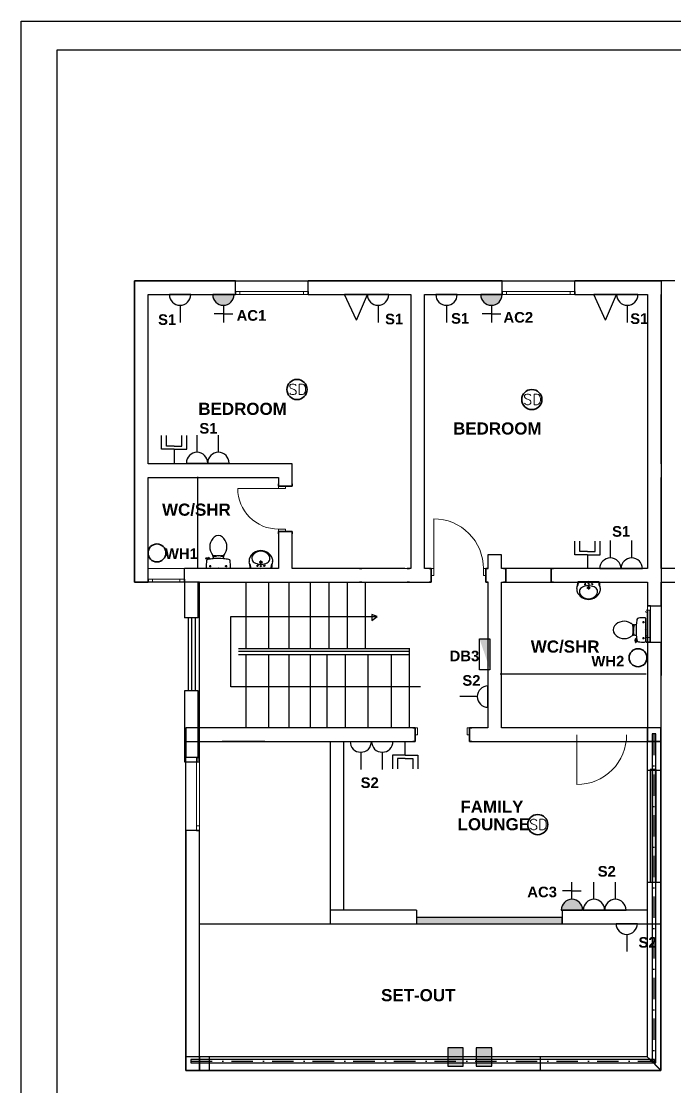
# Model space of a CAD drawing. Header units: inches. Extents: x 23 to 2032867, y 13 to 664695.
# Drawn here: x 387251 to 398028, y 294818 to 312377 of the extents above; entities that cross this region are included whole.
import ezdxf
from ezdxf.enums import TextEntityAlignment as Align

# ---------------------------------------------------------------- set-up
doc = ezdxf.new("R2010")
doc.units = ezdxf.units.IN
doc.header["$MEASUREMENT"] = 0
for name, pattern in [('DASHDOT', [1, 0.5, -0.25, 0, -0.25]), ('DASHED1', [1, 0.3, -0.4, 0.3]), ('Dot & Dashed', [670.277762, 352.777767, -176.388884, 0, -141.111112]), ('Hidden Line', [391.222223, 282.222223, -109])]:
    doc.linetypes.add(name, pattern=pattern)
for name, color, linetype, lineweight, true_color in [('2D Drafting - General_Pen_No__62', 7, 'Continuous', 20, 0xaaaaaa), ('2D Drafting - General_Pen_No__82', 7, 'Continuous', 20, 0xaaaaaa), ('Annotation - Text_Pen_No__86', 7, 'Continuous', 20, 0x5555ff), ('ARCHICAD Doors_Pen_No__23', 7, 'Continuous', 20, 0xff6600), ('ARCHICAD Doors_Pen_No__3', 7, 'Continuous', 18, 0xff6600), ('ARCHICAD Windows_Pen_No__23', 7, 'Continuous', 20, 0xff6600), ('ARCHICAD Windows_Pen_No__3', 7, 'Continuous', 18, 0xff6600), ('Structural - Bearing_Pen_No__160', 7, 'Continuous', 20, 0xb4a35c), ('Structural - Bearing_Pen_No__165', 7, 'Continuous', 13, 0x80d6ff), ('Structural - Bearing_Pen_No__87', 7, 'Continuous', 20, 0x6a6a6a), ('Structural - Bearing_Pen_No__89', 7, 'Continuous', 20, 0x71cebe)]:
    doc.layers.add(name, color=color, linetype=linetype, lineweight=lineweight, true_color=true_color)
for name, color, linetype, lineweight in [('ARCHICAD Doors_Pen_No__27', 7, 'Continuous', 35), ('ARCHICAD Windows_Pen_No__27', 7, 'Continuous', 35), ('Building', 8, 'Continuous', 18), ('Interior - Furniture _Pen_No__16', 124, 'Continuous', 20), ('Interior - Furniture _Pen_No__75', 6, 'Continuous', 20), ('Structural - Bearing_Pen_No__27', 7, 'Continuous', 35), ('watersupply', 4, 'DASHDOT', 25)]:
    doc.layers.add(name, color=color, linetype=linetype, lineweight=lineweight)
for name, color, linetype in [('E-inst.', 3, 'Continuous'), ('E-installation', 3, 'Continuous'), ('E-power', 1, 'Continuous'), ('LIAB', 8, 'Continuous'), ('PLOTYR', 15, 'Continuous'), ('smoke detector', 6, 'Continuous')]:
    doc.layers.add(name, color=color, linetype=linetype)
doc.styles.add('GENERATED_STYLE_2', font='arialbd.ttf')
doc.styles.add('NEW', font='swisseb.ttf', dxfattribs={"width": 0.75})
doc.styles.add('RomanS', font='romans.shx')

msp = doc.modelspace()

# ---------------------------------------------------------------- hatches: boundary and pattern name
at = {"layer": 'E-power', "linetype": 'Continuous', "lineweight": 30}
h = msp.add_hatch(color=1, dxfattribs=at)
h.dxf.hatch_style = 1
h.paths.add_polyline_path([(390407.963, 307872.585, 0.999795339), (390760.512, 307872.513)])
h = msp.add_hatch(color=1, dxfattribs=at)
h.dxf.hatch_style = 1
h.paths.add_polyline_path([(394829.646, 307872.585, 0.999795339), (395182.195, 307872.513)])
h = msp.add_hatch(color=1, dxfattribs=at)
h.dxf.hatch_style = 1
h.paths.add_polyline_path([(394981.098, 301690.476), (394810.389, 302198.107), (394981.098, 302198.107)])
h = msp.add_hatch(color=1, dxfattribs=at)
h.dxf.hatch_style = 1
h.paths.add_polyline_path([(396510.143, 297729.468, 0.999795339), (396157.594, 297729.54)])
at = {"layer": 'Structural - Bearing_Pen_No__160', "linetype": 'Continuous', "lineweight": 25}
for points in [[(394541.873, 295457.869), (394286.495, 295457.869), (394286.495, 295157.869), (394541.873, 295157.869)], [(395010.874, 295457.861), (394755.496, 295457.861), (394755.496, 295157.861), (395010.874, 295157.861)]]:
    msp.add_hatch(color=8, dxfattribs=at).paths.add_polyline_path(points)
at = {"layer": 'Structural - Bearing_Pen_No__165', "linetype": 'Continuous', "lineweight": 25}
for points in [[(397623.662, 300045.006), (397623.662, 298188.784), (397723.662, 298188.784), (397723.662, 300045.006)], [(393770.557, 297504.504), (396170.557, 297504.504), (396170.557, 297604.504), (393770.557, 297604.504)]]:
    msp.add_hatch(color=8, dxfattribs=at).paths.add_polyline_path(points)

# ---------------------------------------------------------------- linework, layer by layer
at = {"color": 8, "linetype": 'Hidden Line'}
for p, q in [((397801.421, 300732.146), (397576.421, 300732.146)), ((397576.421, 300732.146), (397576.421, 300507.146)), ((397801.421, 300507.146), (397801.421, 300732.146)), ((397801.421, 300507.146), (397576.421, 300507.146)), ((397576.421, 300507.146), (397576.421, 295312.11)), ((397576.421, 300507.146), (397801.421, 300507.146)), ((397801.421, 295087.11), (397801.421, 300507.146)), ((389963.671, 295312.11), (389963.671, 295087.094)), ((390188.671, 295312.11), (389963.671, 295312.11)), ((397576.421, 295312.11), (390188.671, 295312.11)), ((390188.671, 295312.11), (390188.671, 295087.11)), ((390188.671, 295087.094), (390188.671, 295312.11)), ((390349.445, 295312.11), (390349.444, 295087.11)), ((395814.249, 295312.094), (390349.445, 295312.11)), ((395814.248, 295087.094), (395814.249, 295312.094)), ((397801.421, 295087.11), (397576.421, 295312.11)), ((397576.421, 295312.11), (397801.421, 295087.11)), ((389963.671, 295087.094), (390188.671, 295087.094)), ((390188.671, 295087.11), (397801.421, 295087.11)), ((390349.444, 295087.11), (395814.248, 295087.094))]:
    msp.add_line(p, q, dxfattribs=at)
at = {"layer": '2D Drafting - General_Pen_No__62', "color": 8, "linetype": 'Continuous', "lineweight": 25}
for p, q in [((390704.881, 301410.608), (390704.881, 302564.927)), ((390704.881, 302564.927), (393118.79, 302564.927)), ((393118.79, 302564.927), (393034.116, 302598.433)), ((393034.116, 302598.433), (393034.116, 302499.36)), ((393034.116, 302499.36), (393118.79, 302564.927)), ((393837.866, 301410.608), (390704.881, 301410.608))]:
    msp.add_line(p, q, dxfattribs=at)
at = {"layer": '2D Drafting - General_Pen_No__82', "color": 8, "linetype": 'Continuous', "lineweight": 25}
for p, q in [((390959.316, 302042.79), (390959.316, 303132.001)), ((390959.316, 302042.79), (390959.316, 303132.001)), ((391335.22, 302042.79), (391335.22, 303132.001)), ((391335.22, 302042.79), (391335.22, 303132.001)), ((391668.234, 302042.79), (391668.234, 303132.001)), ((391668.234, 302042.79), (391668.234, 303132.001)), ((392020.387, 302042.79), (392020.387, 303132.001)), ((392020.387, 302042.79), (392020.387, 303132.001)), ((392330.907, 302042.79), (392330.907, 303132.001)), ((392330.907, 302042.79), (392330.907, 303132.001)), ((392630.907, 302042.79), (392630.907, 303132.001)), ((392630.907, 302042.79), (392630.907, 303132.001)), ((392930.907, 302042.79), (392930.907, 303132.001)), ((392930.907, 302042.79), (392930.907, 303132.001)), ((390117.882, 302549.499), (390117.882, 301342.438)), ((390117.882, 302549.499), (390117.882, 301342.438)), ((390006.166, 302543.562), (390006.166, 301350.99)), ((390006.166, 302543.562), (390006.166, 301350.99)), ((390056.62, 302543.562), (390056.62, 301350.99)), ((390056.62, 302543.562), (390056.62, 301350.99)), ((390833.172, 302039.238), (393661.821, 302039.238)), ((390833.172, 302039.238), (393661.821, 302039.238)), ((393649.542, 302042.79), (393649.542, 300732.146)), ((393649.542, 302042.79), (393649.542, 300732.146)), ((390833.172, 301994.628), (393660.944, 301994.628)), ((390833.172, 301994.628), (393660.944, 301994.628)), ((390833.172, 301938.865), (393661.821, 301938.865)), ((390833.172, 301938.865), (393661.821, 301938.865)), ((390959.316, 300732.146), (390959.316, 301942.417)), ((390959.316, 300732.146), (390959.316, 301942.417)), ((391335.22, 300732.146), (391335.22, 301942.417)), ((391335.22, 300732.146), (391335.22, 301942.417)), ((391668.234, 300732.146), (391668.234, 301942.417)), ((391668.234, 300732.146), (391668.234, 301942.417)), ((392020.387, 300732.146), (392020.387, 301942.417)), ((392020.387, 300732.146), (392020.387, 301942.417)), ((392297.232, 300732.146), (392297.232, 301942.417)), ((392297.232, 300732.146), (392297.232, 301942.417)), ((392597.232, 300732.146), (392597.232, 301942.417)), ((392597.232, 300732.146), (392597.232, 301942.417)), ((392971.024, 300732.146), (392971.024, 301942.417)), ((392971.024, 300732.146), (392971.024, 301942.417)), ((393359.807, 300732.146), (393359.807, 301942.417)), ((393359.807, 300732.146), (393359.807, 301942.417))]:
    msp.add_line(p, q, dxfattribs=at)
at = {"layer": 'ARCHICAD Doors_Pen_No__23', "color": 8, "linetype": 'Continuous'}
for p, q in [((391491.406, 304717.689), (391491.406, 304677.689)), ((391606.406, 304717.689), (391491.406, 304717.689)), ((391491.406, 304677.689), (391606.406, 304677.689)), ((391606.406, 304677.689), (391606.406, 304717.689)), ((391606.406, 304007.689), (391491.406, 304007.689)), ((391491.406, 304007.689), (391491.406, 303967.689)), ((391491.406, 303967.689), (391606.406, 303967.689)), ((391606.406, 303967.689), (391606.406, 304007.689)), ((392906.949, 303356.79), (392866.949, 303356.79)), ((393616.949, 303356.79), (393576.949, 303356.79)), ((394014.231, 303356.79), (394054.231, 303356.79)), ((394014.231, 303241.79), (394014.231, 303356.79)), ((394054.231, 303356.79), (394054.231, 303241.79)), ((394874.231, 303241.79), (394874.231, 303356.79)), ((394874.231, 303356.79), (394914.231, 303356.79)), ((394914.231, 303356.79), (394914.231, 303241.79)), ((395240.989, 303246.79), (395240.989, 303131.79)), ((395990.989, 303131.79), (395990.989, 303246.79)), ((394054.231, 303241.79), (394014.231, 303241.79)), ((394914.231, 303241.79), (394874.231, 303241.79)), ((393785.994, 300732.146), (393745.994, 300732.146)), ((393745.994, 300732.146), (393745.994, 300617.146)), ((393745.994, 300617.146), (393785.994, 300617.146)), ((393785.994, 300617.146), (393785.994, 300732.146)), ((394645.994, 300732.146), (394605.994, 300732.146)), ((394605.994, 300732.146), (394605.994, 300617.146)), ((394605.994, 300617.146), (394645.994, 300617.146)), ((394645.994, 300617.146), (394645.994, 300732.146))]:
    msp.add_line(p, q, dxfattribs=at)
at = {"layer": 'ARCHICAD Doors_Pen_No__27', "color": 8, "linetype": 'Continuous'}
for p, q in [((391491.406, 304717.689), (391491.406, 304754.689)), ((391491.406, 304717.689), (391606.406, 304717.689)), ((391606.406, 304717.689), (391716.406, 304717.689)), ((391716.406, 304717.689), (391716.406, 304754.689)), ((391491.406, 303967.689), (391606.406, 303967.689)), ((391491.406, 303967.689), (391491.406, 303930.689)), ((391606.406, 303967.689), (391716.406, 303967.689)), ((391716.406, 303967.689), (391716.406, 303930.689)), ((392866.949, 303356.79), (392829.949, 303356.79)), ((393616.949, 303356.79), (393653.949, 303356.79)), ((394014.231, 303356.79), (393977.231, 303356.79)), ((394014.231, 303356.79), (394014.231, 303241.79)), ((394914.231, 303356.79), (394914.231, 303241.79)), ((394914.231, 303356.79), (394951.231, 303356.79)), ((395240.989, 303356.79), (395203.989, 303356.79)), ((395240.989, 303246.79), (395240.989, 303356.79)), ((395240.989, 303131.79), (395240.989, 303246.79)), ((395990.989, 303246.79), (395990.989, 303356.79)), ((395990.989, 303356.79), (396027.989, 303356.79)), ((395990.989, 303131.79), (395990.989, 303246.79)), ((392866.949, 303131.79), (392829.949, 303131.79)), ((393616.949, 303131.79), (393653.949, 303131.79)), ((394014.231, 303131.79), (393977.231, 303131.79)), ((394014.231, 303241.79), (394014.231, 303131.79)), ((394914.231, 303241.79), (394914.231, 303131.79)), ((394914.231, 303131.79), (394951.231, 303131.79)), ((395240.989, 303131.79), (395203.989, 303131.79)), ((395990.989, 303131.79), (396027.989, 303131.79)), ((393745.994, 300732.146), (393708.994, 300732.146)), ((393745.994, 300732.146), (393745.994, 300617.146)), ((393745.994, 300617.146), (393745.994, 300507.146)), ((394645.994, 300732.146), (394645.994, 300617.146)), ((394645.994, 300732.146), (394682.994, 300732.146)), ((394645.994, 300617.146), (394645.994, 300507.146)), ((393745.994, 300507.146), (393708.994, 300507.146)), ((394645.994, 300507.146), (394682.994, 300507.146))]:
    msp.add_line(p, q, dxfattribs=at)
at = {"layer": 'ARCHICAD Doors_Pen_No__3', "color": 8, "linetype": 'Continuous'}
for p, q in [((391491.406, 304677.689), (390821.406, 304677.689)), ((394054.231, 303356.79), (394054.231, 304176.79)), ((396415.085, 300617.146), (396415.085, 299797.146))]:
    msp.add_line(p, q, dxfattribs=at)
for centre, major_axis, start_param, end_param in [((391491.406, 304677.689), (473.762, 473.762), 2.35619449, 3.926990817), ((396415.085, 300617.146), (579.828, 579.828), 3.926990817, 5.497787144)]:
    msp.add_ellipse(centre, major_axis=major_axis, ratio=1, start_param=start_param, end_param=end_param, dxfattribs=at)
at = {"layer": 'ARCHICAD Doors_Pen_No__3', "color": 8, "linetype": 'Continuous', "extrusion": (0, 0, -1)}
msp.add_ellipse((394054.231, 303356.79), major_axis=(-579.828, 579.828), ratio=1, start_param=0.785398163, end_param=2.35619449, dxfattribs=at)
at = {"layer": 'ARCHICAD Windows_Pen_No__23', "color": 8, "linetype": 'Continuous'}
for p, q in [((390858.388, 307922.549), (390783.388, 307922.549)), ((390783.388, 307872.549), (390858.388, 307872.549)), ((390858.388, 307872.549), (390858.388, 307922.549)), ((391983.388, 307922.549), (391908.388, 307922.549)), ((391908.388, 307922.549), (391908.388, 307872.549)), ((391908.388, 307872.549), (391983.388, 307872.549)), ((395181.067, 307922.549), (395256.067, 307922.549)), ((395256.067, 307872.549), (395181.067, 307872.549)), ((395256.067, 307922.549), (395256.067, 307872.549)), ((396306.067, 307872.549), (396306.067, 307922.549)), ((396306.067, 307922.549), (396381.067, 307922.549)), ((396381.067, 307872.549), (396306.067, 307872.549)), ((389341.421, 303181.79), (389416.421, 303181.79)), ((389416.421, 303131.79), (389341.421, 303131.79)), ((389416.421, 303181.79), (389416.421, 303131.79)), ((389866.421, 303131.79), (389866.421, 303181.79)), ((389866.421, 303181.79), (389941.421, 303181.79)), ((389941.421, 303131.79), (389866.421, 303131.79)), ((397578.439, 302670.022), (397578.439, 302745.022)), ((397628.439, 302745.022), (397628.439, 302670.022)), ((397606.189, 302670.022), (397556.189, 302670.022)), ((397628.439, 302670.022), (397578.439, 302670.022)), ((397556.189, 302145.022), (397556.189, 302220.022)), ((397556.189, 302220.022), (397606.189, 302220.022)), ((397578.439, 302145.022), (397578.439, 302220.022)), ((397578.439, 302220.022), (397628.439, 302220.022)), ((397606.189, 302220.022), (397606.189, 302145.022)), ((397628.439, 302220.022), (397628.439, 302145.022)), ((390138.671, 300241.821), (390138.671, 300166.821)), ((390138.671, 300166.821), (390188.671, 300166.821)), ((390188.671, 300166.821), (390188.671, 300241.821)), ((390188.671, 299116.821), (390138.671, 299116.821)), ((390138.671, 299116.821), (390138.671, 299041.821)), ((390188.671, 299041.821), (390188.671, 299116.821))]:
    msp.add_line(p, q, dxfattribs=at)
at = {"layer": 'ARCHICAD Windows_Pen_No__27', "color": 8, "linetype": 'Continuous'}
for p, q in [((390783.388, 307872.549), (390783.388, 307922.549)), ((390783.388, 307872.549), (390783.388, 307922.549)), ((391983.388, 307872.549), (391983.388, 307922.549)), ((395181.067, 307872.549), (395181.067, 307922.549)), ((395181.067, 307872.549), (395181.067, 307922.549)), ((396381.067, 307872.549), (396381.067, 307922.549)), ((389341.421, 303131.79), (389341.421, 303181.79)), ((389941.421, 303131.79), (389941.421, 303181.79)), ((397578.439, 302745.022), (397628.439, 302745.022)), ((397556.189, 302145.022), (397606.189, 302145.022)), ((397578.439, 302145.022), (397628.439, 302145.022)), ((390188.671, 300241.821), (390138.671, 300241.821)), ((390188.671, 299041.821), (390138.671, 299041.821))]:
    msp.add_line(p, q, dxfattribs=at)
at = {"layer": 'ARCHICAD Windows_Pen_No__3', "color": 8, "linetype": 'Continuous'}
for p, q in [((391983.388, 308097.549), (390783.388, 308097.549)), ((395181.067, 308097.549), (396381.067, 308097.549)), ((391983.388, 307872.549), (390783.388, 307872.549)), ((391908.388, 307922.549), (390858.388, 307922.549)), ((390858.388, 307872.549), (391908.388, 307872.549)), ((395181.067, 307872.549), (396381.067, 307872.549)), ((395256.067, 307922.549), (396306.067, 307922.549)), ((396306.067, 307872.549), (395256.067, 307872.549)), ((389941.421, 303356.79), (389341.421, 303356.79)), ((389941.421, 303131.79), (389341.421, 303131.79)), ((389416.421, 303181.79), (389866.421, 303181.79)), ((389866.421, 303131.79), (389416.421, 303131.79)), ((397578.439, 302145.022), (397578.439, 302745.022)), ((397803.439, 302145.022), (397803.439, 302745.022)), ((397578.439, 302220.022), (397578.439, 302670.022)), ((397606.189, 302670.022), (397606.189, 302220.022)), ((397628.439, 302670.022), (397628.439, 302220.022)), ((389963.671, 300241.821), (389963.671, 299041.821)), ((390138.671, 300166.821), (390138.671, 299116.821)), ((390188.671, 300241.821), (390188.671, 299041.821)), ((390188.671, 299116.821), (390188.671, 300166.821))]:
    msp.add_line(p, q, dxfattribs=at)
at = {"layer": 'Building', "color": 8, "linetype": 'Continuous'}
for p, q in [((390603.215, 307872.549), (390678.215, 307872.549)), ((395024.897, 307872.549), (395099.897, 307872.549)), ((396314.891, 297729.504), (396239.891, 297729.504))]:
    msp.add_line(p, q, dxfattribs=at)
at = {"layer": 'Building', "linetype": 'Continuous', "lineweight": 30, "ltscale": 1000}
for p, q in [((390295.05, 303521.84), (390293.673, 303526.725)), ((390296.848, 303531.636), (390337.251, 303537.658)), ((390328.394, 303522.721), (390299.289, 303519.032)), ((390336.999, 303516.596), (390338.676, 303508.632)), ((390359.672, 303520.874), (390337.187, 303515.704)), ((390362.074, 303512.456), (390358.855, 303523.736)), ((390414.797, 303542.648), (390414.797, 303518.864)), ((390422.571, 303573.157), (390422.571, 303557.993)), ((390422.571, 303557.993), (390456.656, 303557.993)), ((390448.863, 303557.993), (390448.863, 303571.015)), ((390456.656, 303557.993), (390456.656, 303570.566)), ((390456.656, 303562.121), (390473.657, 303562.121)), ((390528.745, 303565.86), (390473.657, 303565.86)), ((390473.657, 303562.121), (390473.657, 303565.86)), ((390528.745, 303562.121), (390528.745, 303565.86)), ((390545.747, 303562.121), (390528.745, 303562.121)), ((390545.747, 303557.993), (390545.747, 303571.423)), ((390579.831, 303557.993), (390545.747, 303557.993)), ((390553.539, 303557.993), (390553.539, 303572.023)), ((390579.831, 303574.675), (390579.831, 303557.993)), ((390587.605, 303518.864), (390587.605, 303542.648)), ((390307.811, 303363.124), (390694.591, 303363.124)), ((391027.148, 303361.35), (391378.921, 303361.35)), ((391027.148, 303361.35, -1683.122), (391378.921, 303361.35, -1683.122)), ((391037.262, 303361.35), (391035.387, 303383.698)), ((391037.262, 303361.35, -1683.122), (391035.387, 303383.698, -1683.122)), ((391368.807, 303361.35), (391370.682, 303383.698)), ((391368.807, 303361.35, -1683.122), (391370.682, 303383.698, -1683.122)), ((396783.206, 303140.633), (396431.433, 303140.633)), ((396783.206, 303140.633, -1683.122), (396431.433, 303140.633, -1683.122)), ((396441.547, 303140.633), (396439.672, 303118.285)), ((396441.547, 303140.633, -1683.122), (396439.672, 303118.285, -1683.122)), ((396773.092, 303140.633), (396774.967, 303118.285)), ((396773.092, 303140.633, -1683.122), (396774.967, 303118.285, -1683.122)), ((397338.303, 302424.367), (397354.986, 302424.367)), ((397354.986, 302398.075), (397340.956, 302398.075)), ((397354.986, 302390.283), (397341.556, 302390.283)), ((397350.858, 302373.281), (397347.119, 302373.281)), ((397347.119, 302373.281), (397347.119, 302318.193)), ((397350.858, 302390.283), (397350.858, 302373.281)), ((397354.986, 302424.367), (397354.986, 302390.283)), ((397394.115, 302432.14), (397370.331, 302432.14)), ((397549.855, 302152.347), (397549.855, 302539.127)), ((397339.822, 302267.107), (397354.986, 302267.107)), ((397354.986, 302293.399), (397341.963, 302293.399)), ((397354.986, 302301.191), (397342.413, 302301.191)), ((397350.858, 302318.193), (397347.119, 302318.193)), ((397350.858, 302301.191), (397350.858, 302318.193)), ((397354.986, 302267.107), (397354.986, 302301.191)), ((397370.331, 302259.333), (397394.115, 302259.333)), ((397400.523, 302206.61), (397389.243, 302203.391)), ((397392.105, 302204.208), (397397.275, 302181.722)), ((397381.343, 302141.384), (397375.321, 302181.787)), ((397391.139, 302139.585), (397386.254, 302138.209)), ((397390.258, 302172.93), (397393.947, 302143.825)), ((397396.383, 302181.535), (397404.347, 302183.211))]:
    msp.add_line(p, q, dxfattribs=at)
at = {"layer": 'Building', "linetype": 'DASHED1', "lineweight": 30, "ltscale": 50}
for p, q in [((391146.93, 303387.993), (391146.93, 303422.917)), ((391146.93, 303387.993, -1683.122), (391146.93, 303422.917, -1683.122)), ((391259.139, 303387.993), (391259.139, 303422.917)), ((391259.139, 303387.993, -1683.122), (391259.139, 303422.917, -1683.122)), ((391129.24, 303405.036), (391164.62, 303405.036)), ((391129.24, 303405.036, -1683.122), (391164.62, 303405.036, -1683.122)), ((391185.344, 303400.623), (391220.725, 303400.623)), ((391185.344, 303400.623, -1683.122), (391220.725, 303400.623, -1683.122)), ((391203.034, 303383.581), (391203.034, 303418.505)), ((391203.034, 303383.581, -1683.122), (391203.034, 303418.505, -1683.122)), ((391276.829, 303405.036), (391241.448, 303405.036)), ((391276.829, 303405.036, -1683.122), (391241.448, 303405.036, -1683.122)), ((396533.525, 303096.948), (396568.906, 303096.948)), ((396533.525, 303096.948, -1683.122), (396568.906, 303096.948, -1683.122)), ((396551.215, 303113.99), (396551.215, 303079.066)), ((396551.215, 303113.99, -1683.122), (396551.215, 303079.066, -1683.122)), ((396625.01, 303101.36), (396589.629, 303101.36)), ((396625.01, 303101.36, -1683.122), (396589.629, 303101.36, -1683.122)), ((396607.319, 303118.402), (396607.319, 303083.478)), ((396607.319, 303118.402, -1683.122), (396607.319, 303083.478, -1683.122)), ((396681.114, 303096.948), (396645.733, 303096.948)), ((396681.114, 303096.948, -1683.122), (396645.733, 303096.948, -1683.122)), ((396663.424, 303113.99), (396663.424, 303079.066)), ((396663.424, 303113.99, -1683.122), (396663.424, 303079.066, -1683.122))]:
    msp.add_line(p, q, dxfattribs=at)
at = {"layer": 'Building', "linetype": 'Continuous', "lineweight": 30, "ltscale": 50}
for p, q in [((391229.383, 303462.233), (391176.686, 303462.233)), ((391229.383, 303462.233, -1683.122), (391176.686, 303462.233, -1683.122)), ((391203.034, 303434.968), (391203.034, 303489.168)), ((391203.034, 303434.968, -1683.122), (391203.034, 303489.168, -1683.122)), ((390350.524, 303398.189), (390382.267, 303398.189)), ((390366.395, 303414.061), (390366.395, 303382.317)), ((390612.205, 303398.189), (390644.224, 303398.189)), ((390628.214, 303414.198), (390628.214, 303382.18)), ((396580.971, 303039.751), (396633.668, 303039.751)), ((396580.971, 303039.751, -1683.122), (396633.668, 303039.751, -1683.122)), ((396607.319, 303067.015), (396607.319, 303012.815)), ((396607.319, 303067.015, -1683.122), (396607.319, 303012.815, -1683.122)), ((397498.781, 302472.75), (397530.799, 302472.75)), ((397514.79, 302456.741), (397514.79, 302488.759)), ((397498.918, 302210.931), (397530.662, 302210.931)), ((397514.79, 302195.06), (397514.79, 302226.803))]:
    msp.add_line(p, q, dxfattribs=at)
at = {"layer": 'Building', "linetype": 'Continuous', "ltscale": 200}
for p, q in [((390507.535, 303356.79), (390494.868, 303369.457)), ((390494.868, 303369.457), (390494.868, 303356.79)), ((390494.868, 303356.79), (390507.535, 303369.457)), ((390507.535, 303369.457), (390507.535, 303356.79)), ((397543.522, 302352.071), (397556.189, 302352.071)), ((397556.189, 302352.071), (397543.522, 302339.403)), ((397556.189, 302339.403), (397543.522, 302352.071)), ((397543.522, 302339.403), (397556.189, 302339.403))]:
    msp.add_line(p, q, dxfattribs=at)
at = {"layer": 'Building', "linetype": 'Continuous', "lineweight": 30, "ltscale": 200}
for p, q in [((391207.595, 303356.79), (391198.474, 303365.911)), ((391198.474, 303365.911), (391198.474, 303356.79)), ((391198.474, 303356.79), (391207.595, 303365.911)), ((391207.595, 303356.79, -1683.122), (391198.474, 303365.911, -1683.122)), ((391198.474, 303365.911, -1683.122), (391198.474, 303356.79, -1683.122)), ((391198.474, 303356.79, -1683.122), (391207.595, 303365.911, -1683.122)), ((391207.595, 303365.911), (391207.595, 303356.79)), ((391207.595, 303365.911, -1683.122), (391207.595, 303356.79, -1683.122)), ((396602.759, 303136.072), (396602.759, 303145.193)), ((396602.759, 303145.193), (396611.88, 303136.072)), ((396611.88, 303145.193), (396602.759, 303136.072)), ((396602.759, 303136.072, -1683.122), (396602.759, 303145.193, -1683.122)), ((396602.759, 303145.193, -1683.122), (396611.88, 303136.072, -1683.122)), ((396611.88, 303145.193, -1683.122), (396602.759, 303136.072, -1683.122)), ((396611.88, 303136.072), (396611.88, 303145.193)), ((396611.88, 303136.072, -1683.122), (396611.88, 303145.193, -1683.122))]:
    msp.add_line(p, q, dxfattribs=at)
at = {"layer": 'Building', "linetype": 'Continuous', "lineweight": 30, "ltscale": 1000}
for centre, radius in [((391203.034, 303462.233), 18.608), ((391203.034, 303462.233, -1683.122), 18.608), ((391203.034, 303462.233), 10.99), ((391203.034, 303462.233, -1683.122), 10.99), ((396607.319, 303039.751), 18.608), ((396607.319, 303039.751, -1683.122), 18.608), ((396607.319, 303039.751), 10.99), ((396607.319, 303039.751, -1683.122), 10.99)]:
    msp.add_circle(centre, radius, dxfattribs=at)
at = {"layer": 'Building', "linetype": 'Continuous', "lineweight": 30, "ltscale": 50}
for centre in [(390366.395, 303398.189), (390628.214, 303398.189), (397514.79, 302472.75), (397514.79, 302210.931)]:
    msp.add_circle(centre, 9.351, dxfattribs=at)
at = {"layer": 'Building', "linetype": 'DASHED1', "lineweight": 30, "ltscale": 50}
for centre in [(391146.93, 303405.036), (391146.93, 303405.036, -1683.122), (391203.034, 303400.623), (391203.034, 303400.623, -1683.122), (391259.139, 303405.036), (391259.139, 303405.036, -1683.122), (396551.215, 303096.948), (396551.215, 303096.948, -1683.122), (396607.319, 303101.36), (396607.319, 303101.36, -1683.122), (396663.424, 303096.948), (396663.424, 303096.948, -1683.122)]:
    msp.add_circle(centre, 9.504, dxfattribs=at)
at = {"layer": 'Building', "linetype": 'Continuous', "lineweight": 30, "ltscale": 1000}
for centre, radius, start, end in [((390563.9, 303718.498), 204.567, 129.1208282, 211.0923054), ((390501.201, 303795.593), 105.195, 50.8791806, 129.1208282), ((390438.502, 303718.498), 204.567, 328.9077103, 50.8791806), ((390688.997, 303793.938), 350.65, 211.0923054, 213.8429316), ((390314.232, 303542.648), 100.566, 0.0000019, 33.8429404), ((390688.17, 303542.648), 100.566, 146.1570684, 180), ((390313.405, 303793.938), 350.65, 326.1570702, 328.9077103), ((391203.039, 303450.104), 203.147, 22.4424723, 158.1531127), ((391203.039, 303450.104, -1683.122), 203.147, 22.4424723, 158.1531127), ((391203.034, 303473.222), 168.347, 38.53754, 141.4625075), ((391203.034, 303473.222, -1683.122), 168.347, 38.53754, 141.4625075), ((390297.423, 303527.782), 3.896, 98.4778948, 195.7397884), ((390298.8, 303522.897), 3.896, 195.7397884, 277.2238087), ((391196.67, 303384.653), 896.106, 173.6508475, 180), ((390332.018, 303480.862), 26.118, 100.7270761, 173.6508475), ((390501.201, 302587.797), 935.068, 95.3019114, 100.7270761), ((390329.374, 303514.99), 7.792, 11.8886154, 97.22379), ((390340.123, 303518.39), 19.481, 15.9271971, 98.4778948), ((390424.178, 303588.658), 15.584, 217.7817379, 264.3005444), ((390501.021, 302589.737), 933.119, 84.6980974, 95.3019114), ((390494.277, 304291.032), 721.447, 264.3005444, 276.9358206), ((390579.515, 303590.335), 15.584, 276.9358105, 322.5800182), ((390501.201, 302587.797), 935.068, 79.2903908, 84.6980974), ((390670.042, 303480.545), 26.494, 6.330877, 79.2903908), ((389805.733, 303384.653), 896.106, 0.0000019, 6.330877), ((391111.267, 303487.911), 103.901, 157.5093438, 189.5474663), ((391111.267, 303487.911, -1683.122), 103.901, 157.5093438, 189.5474663), ((390444.898, 303319.864), 583.726, 4.075602, 14.9730049), ((390444.898, 303319.864, -1683.122), 583.726, 4.075602, 14.9730049), ((391128.773, 303477.342), 124.156, 155.8931025, 156.0931451), ((391128.773, 303477.342, -1683.122), 124.156, 155.8931025, 156.0931451), ((390931.485, 303383.698), 103.901, 0.0000006, 30.0992783), ((390931.485, 303383.698, -1683.122), 103.901, 0.0000006, 30.0992783), ((391136.966, 303526.255), 83.628, 141.6817737, 253.2461383), ((391136.966, 303526.255, -1683.122), 83.628, 141.6817737, 253.2461383), ((391202.681, 303666.583), 238.006, 247.8276538, 295.5349405), ((391202.681, 303666.583, -1683.122), 238.006, 247.8276538, 295.5349405), ((391270.059, 303526.607), 82.661, 295.2174734, 38.537704), ((391270.059, 303526.607, -1683.122), 82.661, 295.2174734, 38.537704), ((391474.584, 303383.698), 103.901, 149.9007316, 180.0000094), ((391474.584, 303383.698, -1683.122), 103.901, 149.9007316, 180.0000094), ((391961.171, 303319.864), 583.726, 165.0270052, 175.9244355), ((391961.171, 303319.864, -1683.122), 583.726, 165.0270052, 175.9244355), ((391294.801, 303487.911), 103.901, 350.4525984, 22.4906661), ((391294.801, 303487.911, -1683.122), 103.901, 350.4525984, 22.4906661), ((390334.377, 303384.052), 33.819, 178.9808265, 218.2302081), ((390668.026, 303384.052), 33.819, 321.7697938, 1.0191617), ((395849.183, 303182.119), 583.726, 345.0270052, 355.9244355), ((395849.183, 303182.119, -1683.122), 583.726, 345.0270052, 355.9244355), ((396335.77, 303118.285), 103.901, 329.9007316, 0.0000094), ((396335.77, 303118.285, -1683.122), 103.901, 329.9007316, 0.0000094), ((396607.673, 302835.4), 238.006, 67.8276538, 115.5349405), ((396607.673, 302835.4, -1683.122), 238.006, 67.8276538, 115.5349405), ((396878.869, 303118.285), 103.901, 180.0000006, 210.0992783), ((396878.869, 303118.285, -1683.122), 103.901, 180.0000006, 210.0992783), ((397365.456, 303182.12), 583.726, 184.075602, 194.9730049), ((397365.456, 303182.12, -1683.122), 583.726, 184.075602, 194.9730049), ((396515.553, 303014.072), 103.901, 170.4525984, 202.4906661), ((396515.553, 303014.072, -1683.122), 103.901, 170.4525984, 202.4906661), ((396607.315, 303051.879), 203.147, 202.4424723, 338.1531127), ((396607.315, 303051.879, -1683.122), 203.147, 202.4424723, 338.1531127), ((396540.295, 302975.376), 82.661, 115.2174734, 218.537704), ((396540.295, 302975.376, -1683.122), 82.661, 115.2174734, 218.537704), ((396607.319, 303028.761), 168.347, 218.53754, 321.4625075), ((396607.319, 303028.761, -1683.122), 168.347, 218.53754, 321.4625075), ((396673.388, 302975.728), 83.628, 321.6817737, 73.2461383), ((396673.388, 302975.728, -1683.122), 83.628, 321.6817737, 73.2461383), ((396681.581, 303024.641), 124.156, 335.8931025, 336.0931451), ((396681.581, 303024.641, -1683.122), 124.156, 335.8931025, 336.0931451), ((396699.087, 303014.072), 103.901, 337.5093438, 9.5474663), ((396699.087, 303014.072, -1683.122), 103.901, 337.5093438, 9.5474663), ((397528.326, 301650.268), 896.106, 90.0000019, 96.330877), ((397528.927, 302512.562), 33.819, 51.7697938, 91.0191617), ((397117.386, 302345.737), 105.195, 140.8791806, 219.1208282), ((397194.481, 302283.037), 204.567, 58.9077103, 140.8791806), ((397119.041, 302157.941), 350.65, 56.1570702, 58.9077103), ((397370.331, 302532.706), 100.566, 236.1570684, 270), ((397322.644, 302424.051), 15.584, 6.9358105, 52.5800181), ((396621.947, 302338.813), 721.447, 354.3005444, 6.9358206), ((398323.242, 302345.557), 933.119, 174.6980974, 185.3019114), ((398325.182, 302345.737), 935.068, 169.2903908, 174.6980974), ((397432.434, 302514.578), 26.494, 96.330877, 169.2903908), ((397194.481, 302408.436), 204.567, 219.1208282, 301.0923054), ((397119.041, 302533.533), 350.65, 301.0923054, 303.8429316), ((397370.331, 302158.768), 100.566, 90.0000019, 123.8429404), ((397324.32, 302268.713), 15.584, 307.7817379, 354.3005444), ((397394.589, 302184.658), 19.481, 105.9271971, 188.4778948), ((398325.182, 302345.737), 935.068, 185.3019114, 190.7270761), ((397385.197, 302141.958), 3.896, 188.4778948, 285.7397884), ((397397.989, 302173.91), 7.792, 101.8886154, 187.22379), ((397390.082, 302143.335), 3.896, 285.7397884, 7.2238087), ((397432.117, 302176.553), 26.118, 190.7270761, 263.6508475), ((397528.326, 303041.206), 896.106, 263.6508475, 270), ((397528.927, 302178.912), 33.819, 268.9808265, 308.2302081)]:
    msp.add_arc(centre, radius, start, end, dxfattribs=at)
at = {"layer": 'E-inst.', "lineweight": 35}
for centre in [(391798.612, 306308.267), (395672.096, 306142.563), (395769.303, 299137.324)]:
    msp.add_circle(centre, 166.059, dxfattribs=at)
at = {"layer": 'E-installation', "color": 5, "linetype": 'Continuous', "lineweight": 30, "ltscale": 250}
for p, q in [((392959.912, 307872.549), (392583.938, 307872.549)), ((392779.817, 307449.82), (392584.499, 307872.549)), ((392779.817, 307449.82), (392959.912, 307872.549)), ((397069.038, 307872.549), (396693.064, 307872.549)), ((396888.943, 307449.82), (396693.625, 307872.549)), ((396888.943, 307449.82), (397069.038, 307872.549))]:
    msp.add_line(p, q, dxfattribs=at)
at = {"layer": 'E-power', "color": 1, "linetype": 'Continuous', "lineweight": 30}
for p, q in [((390046.001, 307872.549), (389693.452, 307872.549)), ((390760.512, 307872.513), (390407.963, 307872.585)), ((393312.461, 307872.549), (392959.912, 307872.549)), ((394440.795, 307872.549), (394088.246, 307872.549)), ((395182.195, 307872.513), (394829.646, 307872.585)), ((397421.587, 307872.549), (397069.038, 307872.549)), ((389869.897, 307696.274), (389869.897, 307411.176)), ((390584.166, 307696.31), (390584.049, 307411.212)), ((393136.357, 307696.274), (393136.357, 307411.176)), ((394264.691, 307696.274), (394264.691, 307411.176)), ((395005.848, 307696.31), (395005.731, 307411.212)), ((397245.482, 307696.274), (397245.482, 307411.176)), ((390584.107, 307553.761), (390431.827, 307553.824)), ((390584.107, 307553.761), (390739.913, 307553.697)), ((395005.79, 307553.761), (394853.51, 307553.823)), ((395005.79, 307553.761), (395161.595, 307553.697)), ((389562.301, 305322.958), (389562.301, 305549.335)), ((389979.889, 305322.958), (389979.889, 305549.335)), ((390150.659, 305272.857), (390150.659, 305557.955)), ((390503.378, 305272.857), (390503.378, 305557.955)), ((389771.095, 305322.958), (389562.301, 305322.958)), ((389771.095, 305322.958), (389771.095, 305096.582)), ((389771.095, 305322.958), (389979.889, 305322.958)), ((389974.554, 305096.582), (390327.103, 305096.582)), ((390327.273, 305096.582), (390679.822, 305096.582)), ((396379.713, 303583.166), (396379.713, 303809.542)), ((396797.3, 303583.166), (396797.3, 303809.542)), ((396968.071, 303533.065), (396968.071, 303818.163)), ((397320.789, 303533.065), (397320.789, 303818.163)), ((396588.507, 303583.166), (396379.713, 303583.166)), ((396588.507, 303583.166), (396588.507, 303356.79)), ((396588.507, 303583.166), (396797.3, 303583.166)), ((396791.966, 303356.79), (397144.515, 303356.79)), ((397144.685, 303356.79), (397497.234, 303356.79)), ((394947.33, 301070.673), (394947.33, 301423.222)), ((394771.056, 301246.777), (394485.957, 301246.777)), ((390918.173, 300507.146), (390565.624, 300507.146)), ((391270.892, 300507.146), (390918.343, 300507.146)), ((393583.558, 300280.77), (393583.558, 300507.146)), ((392851.275, 300330.872), (392851.275, 300045.773)), ((393203.994, 300330.872), (393203.994, 300045.773)), ((393374.764, 300280.77), (393374.764, 300054.394)), ((393583.558, 300280.77), (393374.764, 300280.77)), ((393583.558, 300280.77), (393792.352, 300280.77)), ((393792.352, 300280.77), (393792.352, 300054.394)), ((396333.941, 297905.742), (396334.057, 298190.841)), ((396696.866, 297905.778), (396696.866, 298190.877)), ((397049.585, 297905.778), (397049.585, 298190.877)), ((396333.999, 298048.291), (396178.193, 298048.355)), ((396333.999, 298048.291), (396486.279, 298048.229)), ((396157.594, 297729.54), (396510.143, 297729.468)), ((396520.762, 297729.504), (396873.311, 297729.504)), ((396873.481, 297729.504), (397226.03, 297729.504)), ((397413.642, 297504.504), (397061.093, 297504.504)), ((397237.537, 297328.229), (397237.537, 297043.131))]:
    msp.add_line(p, q, dxfattribs=at)
at = {"layer": 'E-power', "color": 5, "linetype": 'Continuous', "lineweight": 30}
for p, q in [((389645.484, 305376.776), (389645.484, 305549.335)), ((389896.705, 305376.776), (389896.705, 305549.335)), ((389771.095, 305376.776), (389645.484, 305376.776)), ((389771.095, 305376.776), (389896.705, 305376.776)), ((396462.896, 303636.984), (396462.896, 303809.542)), ((396714.117, 303636.984), (396714.117, 303809.542)), ((396588.507, 303636.984), (396462.896, 303636.984)), ((396588.507, 303636.984), (396714.117, 303636.984)), ((393457.948, 300226.953), (393457.948, 300054.394)), ((393583.558, 300226.953), (393457.948, 300226.953)), ((393583.558, 300226.953), (393709.169, 300226.953)), ((393709.169, 300226.953), (393709.169, 300054.394))]:
    msp.add_line(p, q, dxfattribs=at)
at = {"layer": 'E-power', "color": 1, "linetype": 'Continuous', "lineweight": 30}
msp.add_lwpolyline([(394809.507, 301687.743), (394809.507, 302198.107), (394981.098, 302198.107), (394981.098, 301687.743)], close=True, dxfattribs=at)
for centre, start, end in [((389869.897, 307872.549), 180, 0), ((390584.238, 307872.585), 179.9765451, 359.9765451), ((393136.357, 307872.549), 180, 0), ((394264.691, 307872.549), 180, 0), ((395005.92, 307872.585), 179.9765451, 359.9765451), ((397245.482, 307872.549), 180, 0), ((390150.659, 305096.582), 0, 180), ((390503.378, 305096.582), 0, 180), ((396968.071, 303356.79), 0, 180), ((397320.789, 303356.79), 0, 180), ((394947.33, 301246.777), 90, 270), ((392851.275, 300507.146), 180, 0), ((393203.994, 300507.146), 180, 0), ((396333.868, 297729.468), 359.9765451, 179.9765451), ((396696.866, 297729.504), 0, 180), ((397049.585, 297729.504), 0, 180), ((397237.537, 297504.504), 180, 0)]:
    msp.add_arc(centre, 176.274, start, end, dxfattribs=at)
at = {"layer": 'Interior - Furniture _Pen_No__16', "color": 8, "linetype": 'Continuous', "lineweight": 25}
for p, q in [((397714.717, 300635.8), (397654.717, 300635.8)), ((397654.717, 300635.8), (397654.717, 295208.417)), ((397714.717, 295208.417), (397714.717, 300635.8)), ((390045.819, 295268.417), (390045.819, 295208.417)), ((397694.453, 295268.417), (390045.819, 295268.417)), ((390045.819, 295208.417), (397694.453, 295208.417)), ((397654.717, 295208.417), (397714.717, 295208.417)), ((397694.453, 295208.417), (397694.453, 295268.417))]:
    msp.add_line(p, q, dxfattribs=at)
at = {"layer": 'Interior - Furniture _Pen_No__16', "color": 8, "linetype": 'Dot & Dashed', "lineweight": 25}
for p, q in [((397684.717, 300635.8), (397684.717, 295208.417)), ((390045.819, 295238.417), (397694.453, 295238.417))]:
    msp.add_line(p, q, dxfattribs=at)
at = {"layer": 'Interior - Furniture _Pen_No__75', "color": 8, "linetype": 'Continuous', "lineweight": 25}
for p, q in [((397563.364, 302638.892), (397547.899, 302645.096)), ((397578.439, 302631.79), (397563.364, 302638.892)), ((397578.439, 302258.254), (397578.439, 302631.79)), ((397578.439, 302304.047), (397578.439, 302585.997)), ((397547.899, 302244.948), (397563.364, 302251.153)), ((397563.364, 302251.153), (397578.439, 302258.254))]:
    msp.add_line(p, q, dxfattribs=at)
at = {"layer": 'LIAB', "color": 7, "linetype": 'Continuous', "ltscale": 256.031999}
for p, q in [((387844.393, 311907.384), (425274.508, 311907.384)), ((387844.393, 285901.429), (387844.393, 311907.384))]:
    msp.add_line(p, q, dxfattribs=at)
at = {"layer": 'PLOTYR', "color": 1, "linetype": 'Continuous', "ltscale": 250}
for p, q in [((387251.36, 312376.806), (425743.93, 312376.806)), ((387251.36, 285432.007), (387251.36, 312376.806))]:
    msp.add_line(p, q, dxfattribs=at)
at = {"layer": 'Structural - Bearing_Pen_No__27', "color": 8, "linetype": 'Continuous', "lineweight": 25}
for p, q in [((389116.421, 308097.549), (389116.421, 303131.79)), ((389341.421, 308097.549), (389116.421, 308097.549)), ((390783.388, 308097.549), (389341.421, 308097.549)), ((390783.388, 307922.549), (390783.388, 308097.549)), ((391983.388, 307922.549), (391983.388, 308097.549)), ((395181.067, 308097.549), (391983.388, 308097.549)), ((395181.067, 307922.549), (395181.067, 308097.549)), ((396381.067, 307922.549), (396381.067, 308097.549)), ((397578.439, 308097.549), (396381.067, 308097.549)), ((397803.439, 308097.549), (397578.439, 308097.549)), ((398028.439, 308097.549), (397803.439, 308097.549)), ((389341.421, 305082.049), (389341.421, 307872.549)), ((389341.421, 307872.549), (390783.388, 307872.549)), ((390783.388, 307872.549), (390783.388, 307922.549)), ((390783.388, 307872.549), (390783.388, 307922.549)), ((391983.388, 307872.549), (391983.388, 307922.549)), ((391983.388, 307872.549), (393675.688, 307872.549)), ((393675.688, 307872.549), (393675.688, 303356.79)), ((393900.688, 303356.79), (393900.688, 307872.549)), ((393900.688, 307872.549), (395181.067, 307872.549)), ((395181.067, 307872.549), (395181.067, 307922.549)), ((395181.067, 307872.549), (395181.067, 307922.549)), ((396381.067, 307872.549), (396381.067, 307922.549)), ((396381.067, 307872.549), (397578.439, 307872.549)), ((397578.439, 307872.549), (397578.439, 303356.79)), ((397803.439, 307872.549), (397803.438, 303356.79)), ((397803.439, 305082.049), (397803.439, 307872.549)), ((391716.406, 305082.049), (389341.421, 305082.049)), ((391716.406, 304717.689), (391716.406, 305082.049)), ((389341.421, 304857.049), (391491.406, 304857.049)), ((389341.421, 303356.79), (389341.421, 304857.049)), ((390158.068, 304871.582), (390158.068, 303356.79)), ((391491.406, 304857.049), (391491.406, 304717.689)), ((397803.439, 303356.79), (397803.439, 304857.049)), ((391491.406, 304717.689), (391491.406, 304754.689)), ((391491.406, 304717.689), (391606.406, 304717.689)), ((391606.406, 304717.689), (391716.406, 304717.689)), ((391716.406, 304717.689), (391716.406, 304754.689)), ((391491.406, 303967.689), (391491.406, 303930.689)), ((391491.406, 303967.689), (391606.406, 303967.689)), ((391491.406, 303967.689), (391491.406, 303356.79)), ((391606.406, 303967.689), (391716.406, 303967.689)), ((391716.406, 303967.689), (391716.406, 303930.689)), ((391716.406, 303356.79), (391716.406, 303967.689)), ((395172.33, 303585.221), (394947.33, 303585.221)), ((394947.33, 303585.221), (394947.33, 303356.79)), ((395172.33, 303356.79), (395172.33, 303585.221)), ((389341.421, 303181.79), (389341.421, 303356.79)), ((389941.421, 303181.79), (389941.421, 303356.79)), ((391491.406, 303356.79), (389941.421, 303356.79)), ((393576.949, 303356.79), (391716.406, 303356.79)), ((392866.949, 303356.79), (392829.949, 303356.79)), ((393616.949, 303356.79), (393653.949, 303356.79)), ((393675.688, 303356.79), (393616.949, 303356.79)), ((394014.231, 303356.79), (393900.688, 303356.79)), ((394014.231, 303356.79), (393977.231, 303356.79)), ((394014.231, 303356.79), (394014.231, 303241.79)), ((394914.231, 303356.79), (394951.231, 303356.79)), ((394914.231, 303356.79), (394914.231, 303241.79)), ((394947.33, 303356.79), (394914.231, 303356.79)), ((395240.989, 303356.79), (395172.33, 303356.79)), ((395240.989, 303356.79), (395203.989, 303356.79)), ((395240.989, 303246.79), (395240.989, 303356.79)), ((397578.439, 303356.79), (395240.989, 303356.79)), ((395240.989, 303131.79), (395240.989, 303246.79)), ((395990.989, 303356.79), (396027.989, 303356.79)), ((395990.989, 303246.79), (395990.989, 303356.79)), ((395990.989, 303131.79), (395990.989, 303246.79)), ((398028.438, 303356.79), (397803.439, 303356.79)), ((389116.421, 303131.79), (389341.421, 303131.79)), ((389341.421, 303131.79), (389341.421, 303181.79)), ((389941.421, 303131.79), (389941.421, 303181.79)), ((389941.421, 303131.79), (389941.421, 302543.926)), ((390166.421, 303131.79), (393616.949, 303131.79)), ((390166.421, 302543.926), (390166.421, 303131.79)), ((392866.949, 303131.79), (392829.949, 303131.79)), ((393616.949, 303131.79), (393653.949, 303131.79)), ((393616.949, 303131.79), (394014.231, 303131.79)), ((394014.231, 303131.79), (393977.231, 303131.79)), ((394014.231, 303241.79), (394014.231, 303131.79)), ((394914.231, 303241.79), (394914.231, 303131.79)), ((394914.231, 303131.79), (394951.231, 303131.79)), ((394914.231, 303131.79), (394947.33, 303131.79)), ((394947.33, 303131.79), (394947.33, 300732.146)), ((395172.33, 303131.79), (395240.989, 303131.79)), ((395172.33, 300732.146), (395172.33, 303131.79)), ((395240.989, 303131.79), (395203.989, 303131.79)), ((395240.989, 303131.79), (397578.439, 303131.79)), ((395990.989, 303131.79), (396027.989, 303131.79)), ((397578.439, 303131.79), (397578.439, 302745.022)), ((397803.439, 302745.022), (397803.439, 303131.79)), ((397803.439, 303131.79), (398028.438, 303131.79)), ((397578.439, 302745.022), (397628.439, 302745.022)), ((397628.439, 302745.022), (397803.439, 302745.022)), ((390166.421, 302543.926), (389941.421, 302543.926)), ((397556.189, 302145.022), (397606.189, 302145.022)), ((397578.439, 302145.022), (397628.439, 302145.022)), ((397578.439, 302145.022), (397578.439, 300507.146)), ((397628.439, 302145.022), (397803.439, 302145.022)), ((397803.439, 300507.146), (397803.439, 302145.022)), ((395150.08, 301622.217), (397556.189, 301622.217)), ((390166.421, 301343.926), (389941.421, 301343.926)), ((389941.421, 301343.926), (389941.421, 300170.808)), ((390166.421, 300170.808), (390166.421, 301343.926)), ((389963.671, 300732.146), (389963.671, 300507.146)), ((393745.994, 300732.146), (389963.671, 300732.146)), ((393745.994, 300732.146), (393708.994, 300732.146)), ((393745.994, 300732.146), (393745.994, 300617.146)), ((393745.994, 300617.146), (393745.994, 300507.146)), ((394645.994, 300732.146), (394682.994, 300732.146)), ((394645.994, 300732.146), (394645.994, 300617.146)), ((394947.33, 300732.146), (394645.994, 300732.146)), ((394645.994, 300617.146), (394645.994, 300507.146)), ((397801.421, 300732.146), (395172.33, 300732.146)), ((397801.421, 300507.146), (397801.421, 300732.146)), ((389963.671, 300507.146), (389963.671, 300241.821)), ((390188.671, 300507.146), (393745.994, 300507.146)), ((390188.671, 300241.821), (390188.671, 300507.146)), ((392348.453, 300507.146), (392348.453, 297504.504)), ((392573.453, 297729.504), (392573.453, 300507.146)), ((393745.994, 300507.146), (393708.994, 300507.146)), ((394645.994, 300507.146), (394682.994, 300507.146)), ((394645.994, 300507.146), (394947.33, 300507.146)), ((394947.33, 300507.146), (397576.421, 300507.146)), ((397576.421, 300507.146), (397576.421, 300035.594)), ((397578.439, 300507.146), (397803.439, 300507.146)), ((397801.421, 300035.594), (397801.421, 300507.146)), ((389941.421, 300170.808), (390166.421, 300170.808)), ((390138.671, 300241.821), (389963.671, 300241.821)), ((390188.671, 300241.821), (390138.671, 300241.821)), ((397576.421, 300035.594), (397801.421, 300035.594)), ((397723.662, 300045.006), (397623.662, 300045.006)), ((397623.662, 300045.006), (397623.662, 298188.784)), ((397723.662, 298188.784), (397723.662, 300045.006)), ((390138.671, 299041.821), (389963.671, 299041.821)), ((389963.671, 299041.821), (389963.671, 297504.504)), ((390188.671, 299041.821), (390138.671, 299041.821)), ((390188.671, 297504.504), (390188.671, 299041.821)), ((397576.421, 298188.325), (397801.421, 298188.325)), ((397576.421, 298188.325), (397576.421, 297729.504)), ((397623.662, 298188.784), (397723.662, 298188.784)), ((397801.421, 297504.504), (397801.421, 298188.325)), ((393770.557, 297729.504), (392348.453, 297729.504)), ((393770.557, 297729.504), (393770.557, 297504.504)), ((396170.557, 297729.504), (396170.557, 297504.504)), ((397576.421, 297729.504), (396170.557, 297729.504)), ((389963.671, 297504.504), (389963.671, 295087.094)), ((390188.671, 297504.504), (393770.557, 297504.504)), ((390188.671, 295312.11), (390188.671, 297504.504)), ((393770.557, 297604.504), (393770.557, 297504.504)), ((396170.557, 297604.504), (393770.557, 297604.504)), ((393770.557, 297504.504), (396170.557, 297504.504)), ((396170.557, 297504.504), (396170.557, 297604.504)), ((396170.557, 297504.504), (397801.421, 297504.504)), ((394286.495, 295457.869), (394286.495, 295157.869)), ((394541.873, 295457.869), (394286.495, 295457.869)), ((394541.873, 295157.869), (394541.873, 295457.869)), ((394755.496, 295457.861), (394755.496, 295157.861)), ((395010.874, 295457.861), (394755.496, 295457.861)), ((395010.874, 295157.861), (395010.874, 295457.861)), ((389963.671, 295087.094), (390188.671, 295087.094)), ((394286.495, 295157.869), (394541.873, 295157.869)), ((394755.496, 295157.861), (395010.874, 295157.861))]:
    msp.add_line(p, q, dxfattribs=at)
at = {"layer": 'Structural - Bearing_Pen_No__87', "color": 8, "linetype": 'Continuous', "lineweight": 25}
for p, q in [((397576.421, 300732.146), (397576.421, 300507.146)), ((397801.421, 300507.146), (397801.421, 300732.146)), ((397576.421, 300507.146), (397576.421, 295312.11)), ((397801.421, 295087.11), (397801.421, 300507.146)), ((390188.671, 295312.11), (389963.671, 295312.11)), ((397576.421, 295312.11), (390188.671, 295312.11)), ((390349.445, 295312.11), (390349.444, 295087.11)), ((395814.249, 295312.094), (390349.445, 295312.11)), ((395814.248, 295087.094), (395814.249, 295312.094)), ((389963.671, 295087.094), (390188.671, 295087.094)), ((390188.671, 295087.11), (397801.421, 295087.11)), ((390349.444, 295087.11), (395814.248, 295087.094))]:
    msp.add_line(p, q, dxfattribs=at)
at = {"layer": 'Structural - Bearing_Pen_No__89', "color": 8, "linetype": 'Continuous', "lineweight": 25}
for p, q in [((389116.421, 308097.549), (397803.439, 308097.549)), ((389116.421, 303132.001), (389116.421, 308097.549)), ((397803.439, 308097.549), (397801.421, 295087.11)), ((390188.671, 303131.79), (389116.421, 303132.001)), ((390188.671, 300507.146), (390188.671, 303131.79)), ((389963.671, 295087.094), (389963.671, 300507.146)), ((389963.671, 300507.146), (390188.671, 300507.146)), ((397801.421, 295087.11), (389963.671, 295087.094))]:
    msp.add_line(p, q, dxfattribs=at)
at = {"layer": 'watersupply', "color": 1, "linetype": 'Continuous', "lineweight": 35, "ltscale": 10}
for centre in [(389489.342, 303614.14), (397423.174, 301887.905)]:
    msp.add_circle(centre, 147.921, dxfattribs=at)

# ---------------------------------------------------------------- texts
at = {"layer": 'Annotation - Text_Pen_No__86', "color": 8, "linetype": 'Hidden Line', "lineweight": 25, "style": 'GENERATED_STYLE_2'}
for s, p in [('BEDROOM', (390171.522, 305889.615)), ('BEDROOM', (394373.43, 305565.717)), ('WC/SHR', (389573.537, 304228.217)), ('WC/SHR', (395655.091, 301971.95)), ('FAMILY', (394493.613, 299332.745)), ('LOUNGE', (394447.104, 299043.232)), ('SET-OUT', (393185.457, 296225.899))]:
    msp.add_text(s, height=200, dxfattribs=at).set_placement(p)
at = {"layer": 'E-power', "color": 7, "linetype": 'Continuous', "lineweight": 30, "style": 'NEW'}
for s, p in [('S1', (389657.086, 307460.563, -7439.926)), ('AC1', (391047.197, 307529.129, -7439.926)), ('S1', (393400.92, 307469.729, -7439.926)), ('S1', (394489.979, 307480.357, -7439.926)), ('AC2', (395448.622, 307497.932, -7439.926)), ('S1', (397444.014, 307476.541, -7439.926)), ('S1', (390337.989, 305668.422, -7439.926)), ('S1', (397145.375, 303969.54, -7439.926)), ('WH1', (389891.672, 303603.076, -7439.926)), ('DB3', (394560.127, 301916.569, -7439.926)), ('WH2', (396925.422, 301832.449, -7439.926)), ('S2', (394675.618, 301513.629, -7439.926)), ('S2', (392997.836, 299828.267, -7439.926)), ('S2', (396908.151, 298367.655, -7439.926)), ('AC3', (395841.437, 298026.933, -7439.926)), ('S2', (397580.762, 297196.334, -7439.926))]:
    msp.add_text(s, height=175, dxfattribs=at).set_placement(p, align=Align.MIDDLE)
at = {"layer": 'smoke detector', "color": 7, "lineweight": 20, "char_height": 173.7586, "width": 1841.05339, "attachment_point": 1, "style": 'RomanS'}
for insert in [(391656.205, 306397.345), (395529.688, 306231.641), (395626.896, 299226.403)]:
    msp.add_mtext('SD', dxfattribs=dict(at, insert=insert))

doc.saveas('drawing.dxf')
